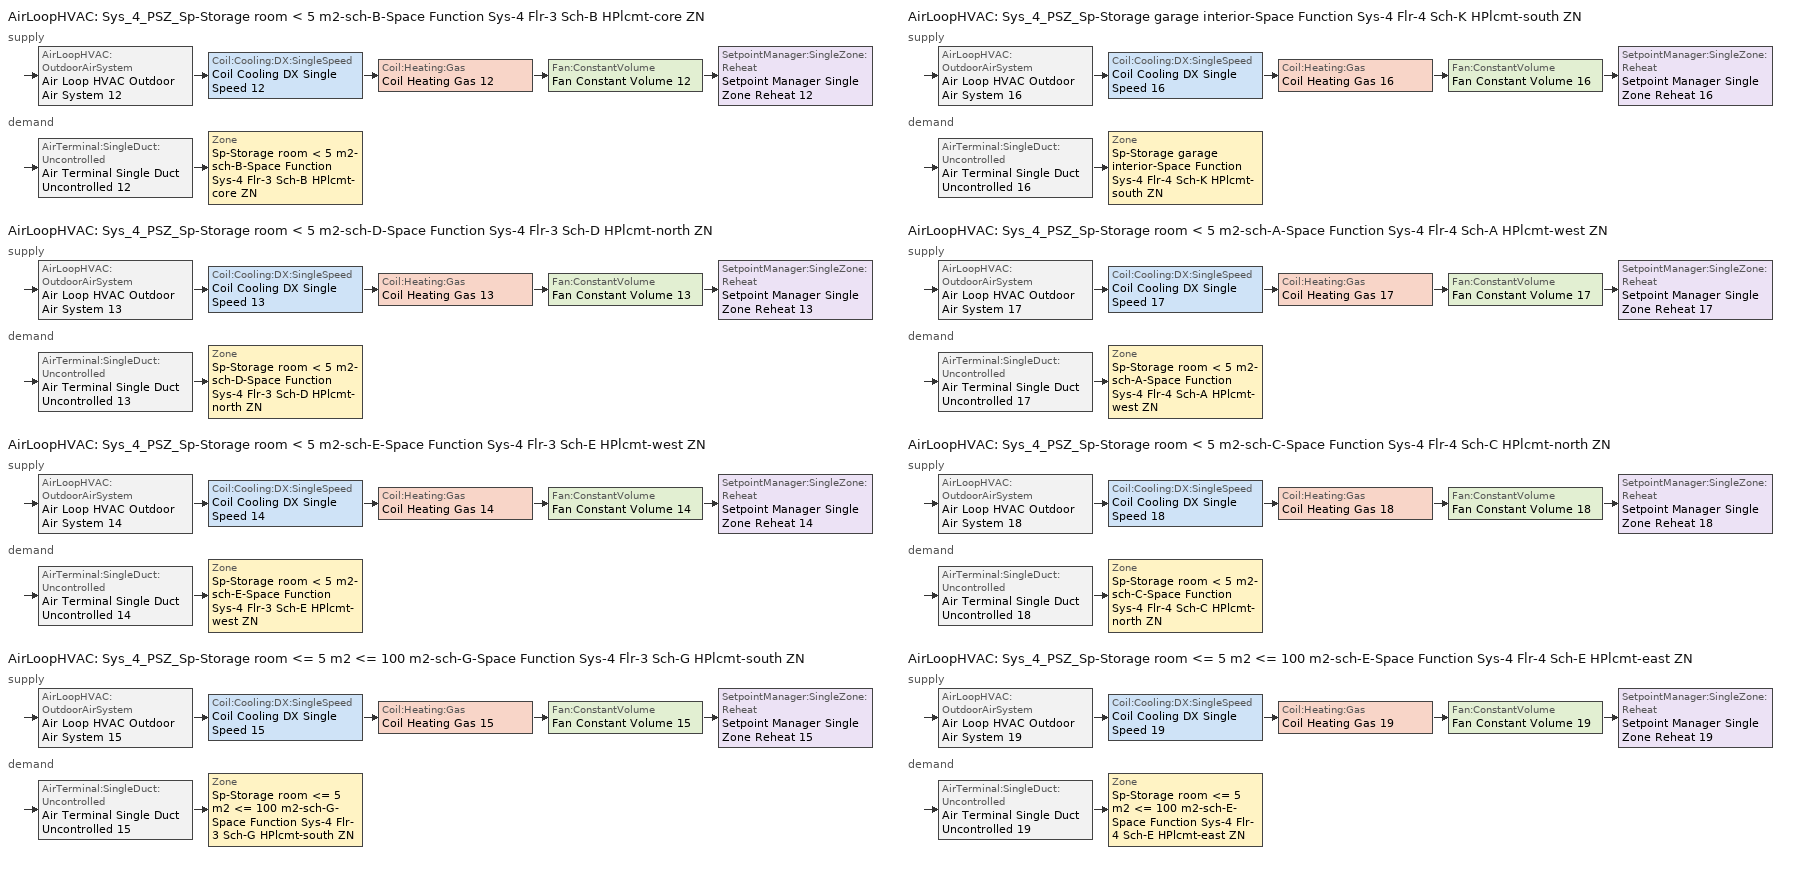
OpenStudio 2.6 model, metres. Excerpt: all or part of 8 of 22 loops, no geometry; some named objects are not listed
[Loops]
AirLoopHVAC 'Sys_4_PSZ_Sp-Storage room < 5 m2-sch-B-Space Function Sys-4 Flr-3 Sch-B HPlcmt-core ZN'
 supply: AirLoopHVAC:OutdoorAirSystem 'Air Loop HVAC Outdoor Air System 12' > Coil:Cooling:DX:SingleSpeed 'Coil Cooling DX Single Speed 12' > Coil:Heating:Gas 'Coil Heating Gas 12' > Fan:ConstantVolume 'Fan Constant Volume 12' > SetpointManager:SingleZone:Reheat 'Setpoint Manager Single Zone Reheat 12'
 demand: AirTerminal:SingleDuct:Uncontrolled 'Air Terminal Single Duct Uncontrolled 12' > Zone 'Sp-Storage room < 5 m2-sch-B-Space Function Sys-4 Flr-3 Sch-B HPlcmt-core ZN'
AirLoopHVAC 'Sys_4_PSZ_Sp-Storage room < 5 m2-sch-D-Space Function Sys-4 Flr-3 Sch-D HPlcmt-north ZN'
 supply: AirLoopHVAC:OutdoorAirSystem 'Air Loop HVAC Outdoor Air System 13' > Coil:Cooling:DX:SingleSpeed 'Coil Cooling DX Single Speed 13' > Coil:Heating:Gas 'Coil Heating Gas 13' > Fan:ConstantVolume 'Fan Constant Volume 13' > SetpointManager:SingleZone:Reheat 'Setpoint Manager Single Zone Reheat 13'
 demand: AirTerminal:SingleDuct:Uncontrolled 'Air Terminal Single Duct Uncontrolled 13' > Zone 'Sp-Storage room < 5 m2-sch-D-Space Function Sys-4 Flr-3 Sch-D HPlcmt-north ZN'
AirLoopHVAC 'Sys_4_PSZ_Sp-Storage room < 5 m2-sch-E-Space Function Sys-4 Flr-3 Sch-E HPlcmt-west ZN'
 supply: AirLoopHVAC:OutdoorAirSystem 'Air Loop HVAC Outdoor Air System 14' > Coil:Cooling:DX:SingleSpeed 'Coil Cooling DX Single Speed 14' > Coil:Heating:Gas 'Coil Heating Gas 14' > Fan:ConstantVolume 'Fan Constant Volume 14' > SetpointManager:SingleZone:Reheat 'Setpoint Manager Single Zone Reheat 14'
 demand: AirTerminal:SingleDuct:Uncontrolled 'Air Terminal Single Duct Uncontrolled 14' > Zone 'Sp-Storage room < 5 m2-sch-E-Space Function Sys-4 Flr-3 Sch-E HPlcmt-west ZN'
AirLoopHVAC 'Sys_4_PSZ_Sp-Storage room <= 5 m2 <= 100 m2-sch-G-Space Function Sys-4 Flr-3 Sch-G HPlcmt-south ZN'
 supply: AirLoopHVAC:OutdoorAirSystem 'Air Loop HVAC Outdoor Air System 15' > Coil:Cooling:DX:SingleSpeed 'Coil Cooling DX Single Speed 15' > Coil:Heating:Gas 'Coil Heating Gas 15' > Fan:ConstantVolume 'Fan Constant Volume 15' > SetpointManager:SingleZone:Reheat 'Setpoint Manager Single Zone Reheat 15'
 demand: AirTerminal:SingleDuct:Uncontrolled 'Air Terminal Single Duct Uncontrolled 15' > Zone 'Sp-Storage room <= 5 m2 <= 100 m2-sch-G-Space Function Sys-4 Flr-3 Sch-G HPlcmt-south ZN'
AirLoopHVAC 'Sys_4_PSZ_Sp-Storage garage interior-Space Function Sys-4 Flr-4 Sch-K HPlcmt-south ZN'
 supply: AirLoopHVAC:OutdoorAirSystem 'Air Loop HVAC Outdoor Air System 16' > Coil:Cooling:DX:SingleSpeed 'Coil Cooling DX Single Speed 16' > Coil:Heating:Gas 'Coil Heating Gas 16' > Fan:ConstantVolume 'Fan Constant Volume 16' > SetpointManager:SingleZone:Reheat 'Setpoint Manager Single Zone Reheat 16'
 demand: AirTerminal:SingleDuct:Uncontrolled 'Air Terminal Single Duct Uncontrolled 16' > Zone 'Sp-Storage garage interior-Space Function Sys-4 Flr-4 Sch-K HPlcmt-south ZN'
AirLoopHVAC 'Sys_4_PSZ_Sp-Storage room < 5 m2-sch-A-Space Function Sys-4 Flr-4 Sch-A HPlcmt-west ZN'
 supply: AirLoopHVAC:OutdoorAirSystem 'Air Loop HVAC Outdoor Air System 17' > Coil:Cooling:DX:SingleSpeed 'Coil Cooling DX Single Speed 17' > Coil:Heating:Gas 'Coil Heating Gas 17' > Fan:ConstantVolume 'Fan Constant Volume 17' > SetpointManager:SingleZone:Reheat 'Setpoint Manager Single Zone Reheat 17'
 demand: AirTerminal:SingleDuct:Uncontrolled 'Air Terminal Single Duct Uncontrolled 17' > Zone 'Sp-Storage room < 5 m2-sch-A-Space Function Sys-4 Flr-4 Sch-A HPlcmt-west ZN'
AirLoopHVAC 'Sys_4_PSZ_Sp-Storage room < 5 m2-sch-C-Space Function Sys-4 Flr-4 Sch-C HPlcmt-north ZN'
 supply: AirLoopHVAC:OutdoorAirSystem 'Air Loop HVAC Outdoor Air System 18' > Coil:Cooling:DX:SingleSpeed 'Coil Cooling DX Single Speed 18' > Coil:Heating:Gas 'Coil Heating Gas 18' > Fan:ConstantVolume 'Fan Constant Volume 18' > SetpointManager:SingleZone:Reheat 'Setpoint Manager Single Zone Reheat 18'
 demand: AirTerminal:SingleDuct:Uncontrolled 'Air Terminal Single Duct Uncontrolled 18' > Zone 'Sp-Storage room < 5 m2-sch-C-Space Function Sys-4 Flr-4 Sch-C HPlcmt-north ZN'
AirLoopHVAC 'Sys_4_PSZ_Sp-Storage room <= 5 m2 <= 100 m2-sch-E-Space Function Sys-4 Flr-4 Sch-E HPlcmt-east ZN'
 supply: AirLoopHVAC:OutdoorAirSystem 'Air Loop HVAC Outdoor Air System 19' > Coil:Cooling:DX:SingleSpeed 'Coil Cooling DX Single Speed 19' > Coil:Heating:Gas 'Coil Heating Gas 19' > Fan:ConstantVolume 'Fan Constant Volume 19' > SetpointManager:SingleZone:Reheat 'Setpoint Manager Single Zone Reheat 19'
 demand: AirTerminal:SingleDuct:Uncontrolled 'Air Terminal Single Duct Uncontrolled 19' > Zone 'Sp-Storage room <= 5 m2 <= 100 m2-sch-E-Space Function Sys-4 Flr-4 Sch-E HPlcmt-east ZN'
[Sizing:Zone] Zone Cooling Design Supply Air Temperature Input Method=SupplyAirTemperature; Zone Cooling Design Supply Air Temperature {C}=13; Zone Cooling Design Supply Air Temperature Difference {deltaC}=11.11; Zone Heating Design Supply Air Temperature Input Method=SupplyAirTemperature; Zone Heating Design Supply Air Temperature {C}=43; Zone Heating Design Supply Air Temperature Difference {deltaC}=11.11; Zone Cooling Design Supply Air Humidity Ratio {kg-H2O/kg-air}=0.0085; Zone Heating Design Supply Air Humidity Ratio {kg-H2O/kg-air}=0.008; Zone Heating Sizing Factor=1.3; Zone Cooling Sizing Factor=1.1; Cooling Design Air Flow Method=DesignDay; Heating Design Air Flow Method=DesignDay; Account for Dedicated Outdoor Air System=No; Dedicated Outdoor Air System Control Strategy=NeutralSupplyAir; Dedicated Outdoor Air Low Setpoint Temperature for Design {C}=autosize; Dedicated Outdoor Air High Setpoint Temperature for Design {C}=autosize
Sp-Storage room < 5 m2-sch-B-Space Function Sys-4 Flr-3 Sch-B HPlcmt-core ZN; Sp-Storage room < 5 m2-sch-D-Space Function Sys-4 Flr-3 Sch-D HPlcmt-north ZN; Sp-Storage room < 5 m2-sch-E-Space Function Sys-4 Flr-3 Sch-E HPlcmt-west ZN; Sp-Storage room <= 5 m2 <= 100 m2-sch-G-Space Function Sys-4 Flr-3 Sch-G HPlcmt-south ZN; Sp-Storage garage interior-Space Function Sys-4 Flr-4 Sch-K HPlcmt-south ZN; Sp-Storage room < 5 m2-sch-A-Space Function Sys-4 Flr-4 Sch-A HPlcmt-west ZN; Sp-Storage room < 5 m2-sch-C-Space Function Sys-4 Flr-4 Sch-C HPlcmt-north ZN; Sp-Storage room <= 5 m2 <= 100 m2-sch-E-Space Function Sys-4 Flr-4 Sch-E HPlcmt-east ZN
[Zone equipment]
Sp-Storage room < 5 m2-sch-B-Space Function Sys-4 Flr-3 Sch-B HPlcmt-core ZN: Air Terminal Single Duct Uncontrolled 12, Zone HVAC Baseboard Convective Water 12
Sp-Storage room < 5 m2-sch-D-Space Function Sys-4 Flr-3 Sch-D HPlcmt-north ZN: Air Terminal Single Duct Uncontrolled 13, Zone HVAC Baseboard Convective Water 13
Sp-Storage room < 5 m2-sch-E-Space Function Sys-4 Flr-3 Sch-E HPlcmt-west ZN: Air Terminal Single Duct Uncontrolled 14, Zone HVAC Baseboard Convective Water 14
Sp-Storage room <= 5 m2 <= 100 m2-sch-G-Space Function Sys-4 Flr-3 Sch-G HPlcmt-south ZN: Air Terminal Single Duct Uncontrolled 15, Zone HVAC Baseboard Convective Water 15
Sp-Storage garage interior-Space Function Sys-4 Flr-4 Sch-K HPlcmt-south ZN: Air Terminal Single Duct Uncontrolled 16, Zone HVAC Baseboard Convective Water 16
Sp-Storage room < 5 m2-sch-A-Space Function Sys-4 Flr-4 Sch-A HPlcmt-west ZN: Air Terminal Single Duct Uncontrolled 17, Zone HVAC Baseboard Convective Water 17
Sp-Storage room < 5 m2-sch-C-Space Function Sys-4 Flr-4 Sch-C HPlcmt-north ZN: Air Terminal Single Duct Uncontrolled 18, Zone HVAC Baseboard Convective Water 18
Sp-Storage room <= 5 m2 <= 100 m2-sch-E-Space Function Sys-4 Flr-4 Sch-E HPlcmt-east ZN: Air Terminal Single Duct Uncontrolled 19, Zone HVAC Baseboard Convective Water 19
[AirLoopHVAC] Availability Schedule=Always On Discrete; Design Supply Air Flow Rate {m3/s}=AutoSize
Sys_4_PSZ_Sp-Storage room < 5 m2-sch-B-Space Function Sys-4 Flr-3 Sch-B HPlcmt-core ZN; Sys_4_PSZ_Sp-Storage room < 5 m2-sch-D-Space Function Sys-4 Flr-3 Sch-D HPlcmt-north ZN; Sys_4_PSZ_Sp-Storage room < 5 m2-sch-E-Space Function Sys-4 Flr-3 Sch-E HPlcmt-west ZN; Sys_4_PSZ_Sp-Storage room <= 5 m2 <= 100 m2-sch-G-Space Function Sys-4 Flr-3 Sch-G HPlcmt-south ZN; Sys_4_PSZ_Sp-Storage garage interior-Space Function Sys-4 Flr-4 Sch-K HPlcmt-south ZN; Sys_4_PSZ_Sp-Storage room < 5 m2-sch-A-Space Function Sys-4 Flr-4 Sch-A HPlcmt-west ZN; Sys_4_PSZ_Sp-Storage room < 5 m2-sch-C-Space Function Sys-4 Flr-4 Sch-C HPlcmt-north ZN; Sys_4_PSZ_Sp-Storage room <= 5 m2 <= 100 m2-sch-E-Space Function Sys-4 Flr-4 Sch-E HPlcmt-east ZN
[Sizing:System] Type of Load to Size On=Sensible; Design Outdoor Air Flow Rate {m3/s}=Autosize; Minimum System Air Flow Ratio=1; Preheat Design Temperature {C}=7; Preheat Design Humidity Ratio {kg-H2O/kg-Air}=0.008; Precool Design Temperature {C}=13; Precool Design Humidity Ratio {kg-H2O/kg-Air}=0.008; Central Cooling Design Supply Air Temperature {C}=13; Central Heating Design Supply Air Temperature {C}=43; Sizing Option=NonCoincident; 100% Outdoor Air in Cooling=No; 100% Outdoor Air in Heating=No; Central Cooling Design Supply Air Humidity Ratio {kg-H2O/kg-Air}=0.0085; Central Heating Design Supply Air Humidity Ratio {kg-H2O/kg-Air}=0.008; Cooling Design Air Flow Method=DesignDay; Cooling Design Air Flow Rate {m3/s}=0; Heating Design Air Flow Method=DesignDay; Heating Design Air Flow Rate {m3/s}=0; System Outdoor Air Method=ZoneSum; Zone Maximum Outdoor Air Fraction=1; Cooling Supply Air Flow Rate Per Floor Area {m3/s-m2}=0.00996765; Cooling Fraction of Autosized Cooling Supply Air Flow Rate=1; Cooling Supply Air Flow Rate Per Unit Cooling Capacity {m3/s-W}=3.94755e-05; Heating Supply Air Flow Rate Per Floor Area {m3/s-m2}=0.00996765; Heating Fraction of Autosized Heating Supply Air Flow Rate=1; Heating Fraction of Autosized Cooling Supply Air Flow Rate=1; Heating Supply Air Flow Rate Per Unit Heating Capacity {m3/s-W}=3.15882e-05; Cooling Design Capacity Method=CoolingDesignCapacity; Cooling Design Capacity {W}=autosize; Cooling Design Capacity Per Floor Area {W/m2}=234.7; Fraction of Autosized Cooling Design Capacity=1; Heating Design Capacity Method=HeatingDesignCapacity; Heating Design Capacity {W}=autosize; Heating Design Capacity Per Floor Area {W/m2}=157; Fraction of Autosized Heating Design Capacity=1; Central Cooling Capacity Control Method=OnOff
Sys_4_PSZ_Sp-Storage room < 5 m2-sch-B-Space Function Sys-4 Flr-3 Sch-B HPlcmt-core ZN; Sys_4_PSZ_Sp-Storage room < 5 m2-sch-D-Space Function Sys-4 Flr-3 Sch-D HPlcmt-north ZN; Sys_4_PSZ_Sp-Storage room < 5 m2-sch-E-Space Function Sys-4 Flr-3 Sch-E HPlcmt-west ZN; Sys_4_PSZ_Sp-Storage room <= 5 m2 <= 100 m2-sch-G-Space Function Sys-4 Flr-3 Sch-G HPlcmt-south ZN; Sys_4_PSZ_Sp-Storage garage interior-Space Function Sys-4 Flr-4 Sch-K HPlcmt-south ZN; Sys_4_PSZ_Sp-Storage room < 5 m2-sch-A-Space Function Sys-4 Flr-4 Sch-A HPlcmt-west ZN; Sys_4_PSZ_Sp-Storage room < 5 m2-sch-C-Space Function Sys-4 Flr-4 Sch-C HPlcmt-north ZN; Sys_4_PSZ_Sp-Storage room <= 5 m2 <= 100 m2-sch-E-Space Function Sys-4 Flr-4 Sch-E HPlcmt-east ZN
[Fan:ConstantVolume] Availability Schedule=Always On Discrete; Maximum Flow Rate {m3/s}=AutoSize
Fan Constant Volume 12; Fan Constant Volume 13; Fan Constant Volume 14; Fan Constant Volume 15; Fan Constant Volume 16; Fan Constant Volume 17; Fan Constant Volume 18; Fan Constant Volume 19
[Coil:Heating:Gas] Availability Schedule=Always On Discrete; Gas Burner Efficiency=0.8; Nominal Capacity {W}=AutoSize; Parasitic Electric Load {W}=0; Parasitic Gas Load {W}=0
Coil Heating Gas 12; Coil Heating Gas 13; Coil Heating Gas 14; Coil Heating Gas 15; Coil Heating Gas 16; Coil Heating Gas 17; Coil Heating Gas 18; Coil Heating Gas 19
[Coil:Cooling:DX:SingleSpeed] Availability Schedule=Always On Discrete; Rated Total Cooling Capacity {W}=autosize; Rated Sensible Heat Ratio=autosize; Rated COP {W/W}=3; Rated Air Flow Rate {m3/s}=autosize; Rated Evaporator Fan Power Per Volume Flow Rate {W/(m3/s)}=773.3; Condenser Type=AirCooled; Evaporative Condenser Effectiveness=0; Evaporative Condenser Air Flow Rate {m3/s}=Autosize; Evaporative Condenser Pump Rated Power Consumption {W}=Autosize; Crankcase Heater Capacity {W}=0; Maximum Outdoor Dry-Bulb Temperature for Crankcase Heater Operation {C}=0; Basin Heater Capacity {W/K}=0; Basin Heater Setpoint Temperature {C}=10
Name | Total Cooling Capacity Function of Temperature Curve | Total Cooling Capacity Function of Flow Fraction Curve | Energy Input Ratio Function of Temperature Curve | Energy Input Ratio Function of Flow Fraction Curve | Part Load Fraction Correlation Curve
Coil Cooling DX Single Speed 12 | Curve Biquadratic 23 | Curve Quadratic 23 | Curve Biquadratic 24 | Curve Quadratic 24 | Curve Cubic 12
Coil Cooling DX Single Speed 13 | Curve Biquadratic 25 | Curve Quadratic 25 | Curve Biquadratic 26 | Curve Quadratic 26 | Curve Cubic 13
Coil Cooling DX Single Speed 14 | Curve Biquadratic 27 | Curve Quadratic 27 | Curve Biquadratic 28 | Curve Quadratic 28 | Curve Cubic 14
Coil Cooling DX Single Speed 15 | Curve Biquadratic 29 | Curve Quadratic 29 | Curve Biquadratic 30 | Curve Quadratic 30 | Curve Cubic 15
Coil Cooling DX Single Speed 16 | Curve Biquadratic 31 | Curve Quadratic 31 | Curve Biquadratic 32 | Curve Quadratic 32 | Curve Cubic 16
Coil Cooling DX Single Speed 17 | Curve Biquadratic 33 | Curve Quadratic 33 | Curve Biquadratic 34 | Curve Quadratic 34 | Curve Cubic 17
Coil Cooling DX Single Speed 18 | Curve Biquadratic 35 | Curve Quadratic 35 | Curve Biquadratic 36 | Curve Quadratic 36 | Curve Cubic 18
Coil Cooling DX Single Speed 19 | Curve Biquadratic 37 | Curve Quadratic 37 | Curve Biquadratic 38 | Curve Quadratic 38 | Curve Cubic 19
[Controller:OutdoorAir] Minimum Outdoor Air Flow Rate {m3/s}=autosize; Maximum Outdoor Air Flow Rate {m3/s}=Autosize; Economizer Control Type=NoEconomizer; Economizer Control Action Type=ModulateFlow; Economizer Maximum Limit Dry-Bulb Temperature {C}=28; Economizer Maximum Limit Enthalpy {J/kg}=64000; Economizer Minimum Limit Dry-Bulb Temperature {C}=-100; Lockout Type=NoLockout; Minimum Limit Type=FixedMinimum; High Humidity Control=No; Heat Recovery Bypass Control Type=BypassWhenWithinEconomizerLimits
Name | Controller Mechanical Ventilation
Controller Outdoor Air 12 | Controller Mechanical Ventilation 12
Controller Outdoor Air 13 | Controller Mechanical Ventilation 13
Controller Outdoor Air 14 | Controller Mechanical Ventilation 14
Controller Outdoor Air 15 | Controller Mechanical Ventilation 15
Controller Outdoor Air 16 | Controller Mechanical Ventilation 16
Controller Outdoor Air 17 | Controller Mechanical Ventilation 17
Controller Outdoor Air 18 | Controller Mechanical Ventilation 18
Controller Outdoor Air 19 | Controller Mechanical Ventilation 19
[Controller:MechanicalVentilation] Availability Schedule=Always On Discrete; System Outdoor Air Method=ZoneSum
Controller Mechanical Ventilation 12; Controller Mechanical Ventilation 13; Controller Mechanical Ventilation 14; Controller Mechanical Ventilation 15; Controller Mechanical Ventilation 16; Controller Mechanical Ventilation 17; Controller Mechanical Ventilation 18; Controller Mechanical Ventilation 19
[AirLoopHVAC:OutdoorAirSystem]
Name | Controller
Air Loop HVAC Outdoor Air System 12 | Controller Outdoor Air 12
Air Loop HVAC Outdoor Air System 13 | Controller Outdoor Air 13
Air Loop HVAC Outdoor Air System 14 | Controller Outdoor Air 14
Air Loop HVAC Outdoor Air System 15 | Controller Outdoor Air 15
Air Loop HVAC Outdoor Air System 16 | Controller Outdoor Air 16
Air Loop HVAC Outdoor Air System 17 | Controller Outdoor Air 17
Air Loop HVAC Outdoor Air System 18 | Controller Outdoor Air 18
Air Loop HVAC Outdoor Air System 19 | Controller Outdoor Air 19
[SetpointManager:SingleZone:Reheat] Minimum Supply Air Temperature {C}=13; Maximum Supply Air Temperature {C}=43
Name | Control Zone
Setpoint Manager Single Zone Reheat 12 | Sp-Storage room < 5 m2-sch-B-Space Function Sys-4 Flr-3 Sch-B HPlcmt-core ZN
Setpoint Manager Single Zone Reheat 13 | Sp-Storage room < 5 m2-sch-D-Space Function Sys-4 Flr-3 Sch-D HPlcmt-north ZN
Setpoint Manager Single Zone Reheat 14 | Sp-Storage room < 5 m2-sch-E-Space Function Sys-4 Flr-3 Sch-E HPlcmt-west ZN
Setpoint Manager Single Zone Reheat 15 | Sp-Storage room <= 5 m2 <= 100 m2-sch-G-Space Function Sys-4 Flr-3 Sch-G HPlcmt-south ZN
Setpoint Manager Single Zone Reheat 16 | Sp-Storage garage interior-Space Function Sys-4 Flr-4 Sch-K HPlcmt-south ZN
Setpoint Manager Single Zone Reheat 17 | Sp-Storage room < 5 m2-sch-A-Space Function Sys-4 Flr-4 Sch-A HPlcmt-west ZN
Setpoint Manager Single Zone Reheat 18 | Sp-Storage room < 5 m2-sch-C-Space Function Sys-4 Flr-4 Sch-C HPlcmt-north ZN
Setpoint Manager Single Zone Reheat 19 | Sp-Storage room <= 5 m2 <= 100 m2-sch-E-Space Function Sys-4 Flr-4 Sch-E HPlcmt-east ZN
[AirTerminal:SingleDuct:Uncontrolled] Availability Schedule=Always On Discrete; Maximum Air Flow Rate {m3/s}=AutoSize
Air Terminal Single Duct Uncontrolled 12; Air Terminal Single Duct Uncontrolled 13; Air Terminal Single Duct Uncontrolled 14; Air Terminal Single Duct Uncontrolled 15; Air Terminal Single Duct Uncontrolled 16; Air Terminal Single Duct Uncontrolled 17; Air Terminal Single Duct Uncontrolled 18; Air Terminal Single Duct Uncontrolled 19
[Schedule:Constant]
Always On Discrete: Value=1
[Curve:Biquadratic] Minimum Value of x=13; Maximum Value of x=24; Minimum Value of y=24; Maximum Value of y=46
Name | Coefficient1 Constant | Coefficient2 x | Coefficient3 x**2 | Coefficient4 y | Coefficient5 y**2 | Coefficient6 x*y
Curve Biquadratic 23; Curve Biquadratic 25; Curve Biquadratic 27; Curve Biquadratic 29; Curve Biquadratic 31; Curve Biquadratic 33; Curve Biquadratic 35; Curve Biquadratic 37 | 0.867905 | 0.0142459 | 0.000554364 | -0.00755748 | 3.3048e-05 | -0.000191808
Curve Biquadratic 24; Curve Biquadratic 26; Curve Biquadratic 28; Curve Biquadratic 30; Curve Biquadratic 32; Curve Biquadratic 34; Curve Biquadratic 36; Curve Biquadratic 38 | 0.116936 | 0.0284933 | -0.000411156 | 0.0214108 | 0.000161028 | -0.000679104
[Curve:Quadratic] Coefficient1 Constant=1; Coefficient2 x=0; Coefficient3 x**2=0; Minimum Value of x=0; Maximum Value of x=1
Curve Quadratic 23; Curve Quadratic 24; Curve Quadratic 25; Curve Quadratic 26; Curve Quadratic 27; Curve Quadratic 28; Curve Quadratic 29; Curve Quadratic 30; Curve Quadratic 31; Curve Quadratic 32; Curve Quadratic 33; Curve Quadratic 34; Curve Quadratic 35; Curve Quadratic 36; Curve Quadratic 37; Curve Quadratic 38
[Curve:Cubic] Coefficient1 Constant=0.0277; Coefficient2 x=4.9151; Coefficient3 x**2=-8.184; Coefficient4 x**3=4.2702; Minimum Value of x=0.7; Maximum Value of x=1
Curve Cubic 12; Curve Cubic 13; Curve Cubic 14; Curve Cubic 15; Curve Cubic 16; Curve Cubic 17; Curve Cubic 18; Curve Cubic 19
